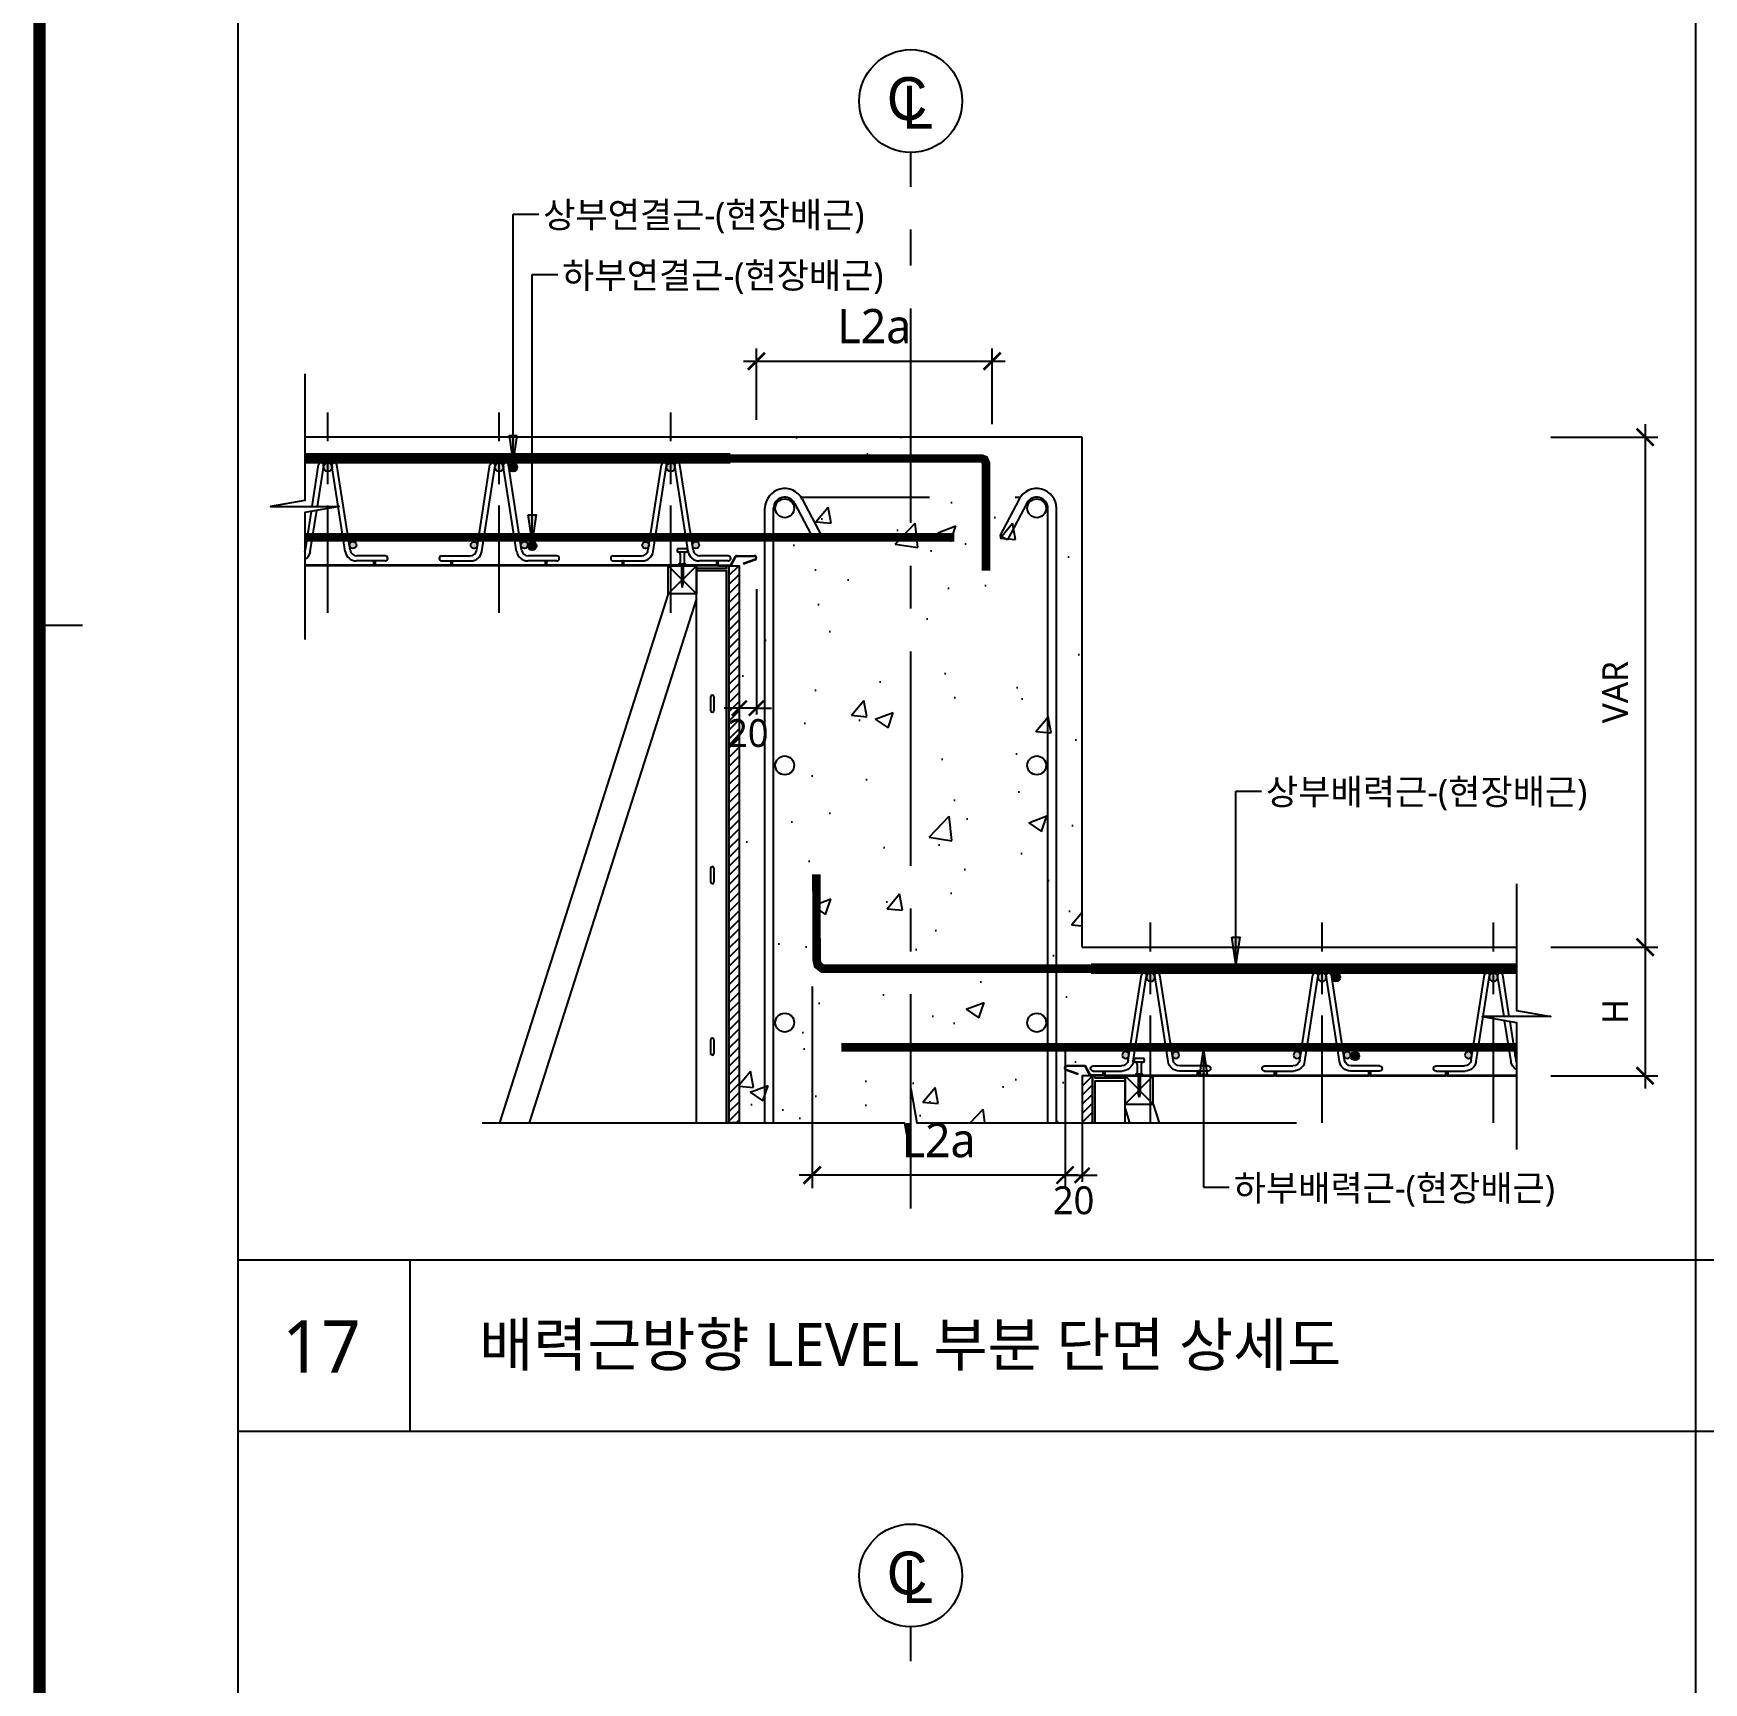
# Model space of a CAD drawing. Extents: x 10983 to 44623, y -18406 to 11294.
# Drawn here: x 19676 to 21624, y -4873 to -2949 of the extents above; entities that cross this region are included whole.
import ezdxf

# ---------------------------------------------------------------- set-up
doc = ezdxf.new("R2010")
doc.units = 0
doc.header["$LTSCALE"] = 100
doc.header["$MEASUREMENT"] = 0
doc.header["$PDMODE"] = 3
doc.header["$PDSIZE"] = 10
for name, pattern in [('CEN', [62, 60, -1, 0, -1]), ('CENTERX2', [4, 2.5, -0.5, 0.5, -0.5]), ('HID', [2.5, 1.5, -1])]:
    doc.linetypes.add(name, pattern=pattern)
doc.layers.get('0').update_dxf_attribs({"linetype": 'CONTINUOUS'})
doc.layers.get('Defpoints').update_dxf_attribs({"color": 165, "linetype": 'CONTINUOUS'})
for name, color, linetype in [('-상부연결근', 4, 'CONTINUOUS'), ('-하부배력근', 3, 'CONTINUOUS'), ('-하부연결근', 4, 'CONTINUOUS'), ('DECK-CEN', 1, 'CEN'), ('DECK-CON', 2, 'CONTINUOUS'), ('DECK-DIM', 255, 'CONTINUOUS'), ('DECK-ETC STEEL', 6, 'CONTINUOUS'), ('DECK-HATCH', 251, 'CONTINUOUS'), ('DECK-LATTICE', 7, 'CONTINUOUS'), ('DECK-MAIN BAR', 2, 'CONTINUOUS'), ('DECK-PG', 4, 'CONTINUOUS'), ('DECK-RC', 251, 'CONTINUOUS'), ('DECK-RC(ETC)', 252, 'CONTINUOUS'), ('DECK-TABLE', 7, 'CONTINUOUS'), ('DECK-TEX1', 6, 'CONTINUOUS'), ('DECK-TEXT', 7, 'CONTINUOUS'), ('DECK-TITLE TEXT', 3, 'CONTINUOUS'), ('DECK-TRANS', 3, 'CONTINUOUS'), ('E2', 7, 'CONTINUOUS'), ('form', 7, 'CONTINUOUS')]:
    doc.layers.add(name, color=color, linetype=linetype)
doc.styles.add('SY Panel', font='malgun.ttf')
doc.styles.add('VICON TEXT', font='malgun.ttf')
doc.styles.add('굴림', font='Gulim.ttf')
doc.dimstyles.new('STDECK-DIM', dxfattribs={"dimtxt": 35, "dimasz": 20, "dimexe": 15, "dimexo": 40, "dimgap": 10, "dimtad": 1, "dimdec": 0, "dimtxsty": 'SY Panel', "dimblk": 'ARCHTICK', "dimcen": 2.5, "dimdle": 15, "dimclrd": 7, "dimclre": 7, "dimclrt": 6, "dimadec": 0, "dimazin": 0, "dimtfac": 1, "dimtdec": 0, "dimtmove": 0, "dimatfit": 3, "dimldrblk": 'ARCHTICK', "dimfxl": 1, "dimarcsym": 0})
doc.dimstyles.new('STDECK-DIM 2', dxfattribs={"dimscale": 2.5, "dimtxt": 12, "dimasz": 7, "dimexe": 3, "dimexo": 3, "dimgap": 3, "dimtad": 1, "dimdec": 0, "dimlunit": 6, "dimtxsty": 'VICON TEXT', "dimblk": 'ARCHTICK', "dimcen": 2.5, "dimclrd": 7, "dimclre": 7, "dimclrt": 6, "dimadec": 0, "dimazin": 0, "dimtfac": 1, "dimtdec": 0, "dimtix": 1, "dimtmove": 0, "dimatfit": 3, "dimfxl": 1, "dimarcsym": 0})
pattern_1 = [(45, (-2415.1005, -5058.767), (-5.3033009, 5.3033009), [])]

# ---------------------------------------------------------------- blocks, each defined once
blk = doc.blocks.new('_ArchTick')
at = {"color": 0, "linetype": 'ByBlock', "const_width": 0.15}
blk.add_lwpolyline([(-0.5, -0.5), (0.5, 0.5)], dxfattribs=at)
blk = doc.blocks.new('*D353')
at = {"layer": 'DECK-DIM', "color": 7, "lineweight": -2}
for p, q in [((20879.5, -4183.7), (20879.5, -4288.7)), ((20899.5, -4183.7), (20899.5, -4288.7)), ((20879.5, -4281.2), (20862, -4281.2)), ((20879.5, -4281.2), (20899.5, -4281.2)), ((20899.5, -4281.2), (20917, -4281.2))]:
    blk.add_line(p, q, dxfattribs=at)
at = {"layer": 'Defpoints', "color": 0, "ltscale": 0.5}
for p in [(20879.5, -4176.2), (20899.5, -4176.2), (20899.5, -4281.2)]:
    blk.add_point(p, dxfattribs=at)
at = {"layer": 'DECK-DIM', "color": 7, "lineweight": -2, "ltscale": 0.5, "xscale": 17.5, "yscale": 17.5, "zscale": 17.5}
blk.add_blockref('_ArchTick', (20879.5, -4281.2), dxfattribs=at)
at = {"layer": 'DECK-DIM', "color": 7, "lineweight": -2, "ltscale": 0.5, "xscale": 17.5, "yscale": 17.5, "zscale": 17.5, "rotation": 180}
blk.add_blockref('_ArchTick', (20899.5, -4281.2), dxfattribs=at)
at = {"layer": 'DECK-DIM', "color": 6, "ltscale": 0.5, "insert": (20889.5, -4310.5), "char_height": 32.5, "attachment_point": 5, "style": 'VICON TEXT'}
blk.add_mtext('20', dxfattribs=at)
blk = doc.blocks.new('*D354')
at = {"layer": 'DECK-DIM', "color": 7, "lineweight": -2}
for p, q in [((20499.5, -3597.5), (20499.5, -3743.7)), ((20519.5, -3597.5), (20519.5, -3743.7)), ((20499.5, -3736.2), (20482, -3736.2)), ((20519.5, -3736.2), (20499.5, -3736.2)), ((20519.5, -3736.2), (20537, -3736.2))]:
    blk.add_line(p, q, dxfattribs=at)
at = {"layer": 'Defpoints', "color": 0, "ltscale": 0.5}
for p in [(20499.5, -3590), (20519.5, -3590), (20499.5, -3736.2)]:
    blk.add_point(p, dxfattribs=at)
at = {"layer": 'DECK-DIM', "color": 7, "lineweight": -2, "ltscale": 0.5, "xscale": 17.5, "yscale": 17.5, "zscale": 17.5}
blk.add_blockref('_ArchTick', (20499.5, -3736.2), dxfattribs=at)
at = {"layer": 'DECK-DIM', "color": 7, "lineweight": -2, "ltscale": 0.5, "xscale": 17.5, "yscale": 17.5, "zscale": 17.5, "rotation": 180}
blk.add_blockref('_ArchTick', (20519.5, -3736.2), dxfattribs=at)
at = {"layer": 'DECK-DIM', "color": 6, "ltscale": 0.5, "insert": (20509.5, -3765.5), "char_height": 32.5, "attachment_point": 5, "style": 'VICON TEXT'}
blk.add_mtext('20', dxfattribs=at)
blk = doc.blocks.new('*D363')
at = {"layer": 'DECK-DIM', "color": 7, "lineweight": -2}
for p, q in [((21556.2, -3405), (21556.2, -4030)), ((21446.2, -3420), (21571.2, -3420)), ((21446.2, -4015), (21571.2, -4015))]:
    blk.add_line(p, q, dxfattribs=at)
at = {"layer": 'Defpoints', "color": 0, "ltscale": 0.5}
for p in [(21406.2, -3420), (21406.2, -4015), (21556.2, -4015)]:
    blk.add_point(p, dxfattribs=at)
at = {"layer": 'DECK-DIM', "color": 7, "lineweight": -2, "ltscale": 0.5, "xscale": 20, "yscale": 20, "zscale": 20}
for p, rotation in [((21556.2, -3420), 90), ((21556.2, -4015), 270)]:
    blk.add_blockref('_ArchTick', p, dxfattribs=dict(at, rotation=rotation))
at = {"layer": 'DECK-DIM', "color": 6, "ltscale": 0.5, "insert": (21521.2, -3717.5), "char_height": 30, "attachment_point": 5, "rotation": 90, "style": 'SY Panel'}
blk.add_mtext('VAR', dxfattribs=at)
blk = doc.blocks.new('*D364')
at = {"layer": 'DECK-DIM', "color": 7, "lineweight": -2}
for p, q in [((21556.2, -4000), (21556.2, -4180)), ((21446.2, -4015), (21571.2, -4015)), ((21446.2, -4165), (21571.2, -4165))]:
    blk.add_line(p, q, dxfattribs=at)
at = {"layer": 'Defpoints', "color": 0, "ltscale": 0.5}
for p in [(21406.2, -4015), (21406.2, -4165), (21556.2, -4165)]:
    blk.add_point(p, dxfattribs=at)
at = {"layer": 'DECK-DIM', "color": 7, "lineweight": -2, "ltscale": 0.5, "xscale": 20, "yscale": 20, "zscale": 20}
for p, rotation in [((21556.2, -4015), 90), ((21556.2, -4165), 270)]:
    blk.add_blockref('_ArchTick', p, dxfattribs=dict(at, rotation=rotation))
at = {"layer": 'DECK-DIM', "color": 6, "ltscale": 0.5, "insert": (21521.2, -4090), "char_height": 30, "attachment_point": 5, "rotation": 90, "style": 'SY Panel'}
blk.add_mtext('H', dxfattribs=at)
blk = doc.blocks.new('*D153')
at = {"layer": 'DECK-DIM', "color": 7, "lineweight": -2}
for p, q in [((20504.5, -3331.5), (20809.5, -3331.5)), ((20519.5, -3400), (20519.5, -3316.5)), ((20794.5, -3405), (20794.5, -3316.5))]:
    blk.add_line(p, q, dxfattribs=at)
at = {"layer": 'Defpoints', "color": 0, "ltscale": 0.5}
for p in [(20794.5, -3331.5), (20519.5, -3440), (20794.5, -3445)]:
    blk.add_point(p, dxfattribs=at)
at = {"layer": 'DECK-DIM', "color": 7, "lineweight": -2, "ltscale": 0.5, "xscale": 20, "yscale": 20, "zscale": 20, "rotation": 180}
blk.add_blockref('_ArchTick', (20519.5, -3331.5), dxfattribs=at)
at = {"layer": 'DECK-DIM', "color": 7, "lineweight": -2, "ltscale": 0.5, "xscale": 20, "yscale": 20, "zscale": 20}
blk.add_blockref('_ArchTick', (20794.5, -3331.5), dxfattribs=at)
at = {"layer": 'DECK-DIM', "color": 6, "ltscale": 0.5, "insert": (20657, -3290.8), "char_height": 40, "attachment_point": 5, "style": 'SY Panel'}
blk.add_mtext('L2a', dxfattribs=at)
blk = doc.blocks.new('*D164')
at = {"layer": 'DECK-DIM', "color": 7, "lineweight": -2}
for p, q in [((20584.5, -4061), (20584.5, -4296)), ((20879.5, -4130.6), (20879.5, -4296)), ((20894.5, -4281), (20569.5, -4281))]:
    blk.add_line(p, q, dxfattribs=at)
at = {"layer": 'Defpoints', "color": 0, "ltscale": 0.5}
for p in [(20584.5, -4021), (20879.5, -4090.6), (20584.5, -4281)]:
    blk.add_point(p, dxfattribs=at)
at = {"layer": 'DECK-DIM', "color": 7, "lineweight": -2, "ltscale": 0.5, "xscale": 20, "yscale": 20, "zscale": 20, "rotation": 180}
blk.add_blockref('_ArchTick', (20584.5, -4281), dxfattribs=at)
at = {"layer": 'DECK-DIM', "color": 7, "lineweight": -2, "ltscale": 0.5, "xscale": 20, "yscale": 20, "zscale": 20}
blk.add_blockref('_ArchTick', (20879.5, -4281), dxfattribs=at)
at = {"layer": 'DECK-DIM', "color": 6, "ltscale": 0.5, "insert": (20732, -4240.3), "char_height": 40, "attachment_point": 5, "style": 'SY Panel'}
blk.add_mtext('L2a', dxfattribs=at)
blk = doc.blocks.new('tg4')
at = {"layer": 'DECK-MAIN BAR'}
h = blk.add_hatch(color=256, dxfattribs=at)
h.dxf.hatch_style = 1
h.paths.add_polyline_path([(7710.5, 42136.7, 0.414214), (7705.5, 42131.7, 0.414214), (7710.5, 42126.7)])
h.paths.add_polyline_path([(7735.8, 42040.8, 1), (7743.8, 42040.8, 1)])
h.paths.add_polyline_path([(7710.5, 42136.7), (7710.5, 42126.7, 0.414214), (7715.5, 42131.7, 0.414214)])
edge = h.paths.add_edge_path()
edge.add_line((7683.8, 42043.8), (7683.8, 42037.7))
edge.add_arc((7681.2, 42040.7), 4, 310.4298, 409.5702)
h = blk.add_hatch(color=256, dxfattribs=at)
h.dxf.hatch_style = 1
h.paths.add_polyline_path([(7877.2, 42040.7, 1), (7885.2, 42040.7, 1)])
h.paths.add_polyline_path([(7910.5, 42136.7, 0.414214), (7905.5, 42131.7, 0.414214), (7910.5, 42126.7)])
h.paths.add_polyline_path([(7935.8, 42040.8, 1), (7943.8, 42040.8, 1)])
h.paths.add_polyline_path([(7910.5, 42136.7), (7910.5, 42126.7, 0.414214), (7915.5, 42131.7, 0.414214)])
h = blk.add_hatch(color=256, dxfattribs=at)
h.dxf.hatch_style = 1
h.paths.add_polyline_path([(8077.2, 42040.7, 1), (8085.2, 42040.7, 1)])
h.paths.add_polyline_path([(8110.5, 42136.7, 0.414214), (8105.5, 42131.7, 0.414214), (8110.5, 42126.7)])
h.paths.add_polyline_path([(8135.8, 42040.8, 1), (8143.8, 42040.8, 1)])
h.paths.add_polyline_path([(8110.5, 42136.7), (8110.5, 42126.7, 0.414214), (8115.5, 42131.7, 0.414214)])
at = {"layer": 'DECK-CEN', "linetype": 'CENTERX2', "ltscale": 0.5}
for p, q in [((7710.5, 41961.8), (7710.5, 42195.4)), ((7910.5, 41961.8), (7910.5, 42195.4)), ((8110.5, 41961.8), (8110.5, 42195.4))]:
    blk.add_line(p, q, dxfattribs=at)
at = {"layer": 'DECK-LATTICE', "ltscale": 0.5}
for p, q in [((8179.9, 42146.7), (7683.8, 42146.7)), ((8179.9, 42136.7), (7683.8, 42136.7)), ((7692.2, 42085.7), (7699.7, 42134.3)), ((7698.3, 42085.7), (7705.7, 42133.6)), ((7730.8, 42033.2), (7715.2, 42133.6)), ((7736.6, 42035), (7721.2, 42134.3)), ((7884.3, 42035), (7899.7, 42134.3)), ((7890.1, 42033.2), (7905.7, 42133.6)), ((7930.8, 42033.2), (7915.2, 42133.6)), ((7936.6, 42035), (7921.2, 42134.3)), ((8084.3, 42035), (8099.7, 42134.3)), ((8090.1, 42033.2), (8105.7, 42133.6)), ((8130.8, 42033.2), (8115.2, 42133.6)), ((8136.6, 42035), (8121.2, 42134.3)), ((7684.3, 42035), (7691.3, 42080)), ((7690.1, 42033.2), (7697.6, 42081.1)), ((7777.5, 42028.2), (7744.5, 42028.2)), ((7843.5, 42028.2), (7876.4, 42028.2)), ((7977.5, 42028.2), (7944.5, 42028.2)), ((8043.5, 42028.2), (8076.4, 42028.2)), ((8177.5, 42028.2), (8144.5, 42028.2)), ((7777.5, 42022.2), (7743.7, 42022.2)), ((7843.5, 42022.2), (7877.3, 42022.2)), ((7977.5, 42022.2), (7943.7, 42022.2)), ((8043.5, 42022.2), (8077.3, 42022.2)), ((8177.5, 42022.2), (8143.7, 42022.2))]:
    blk.add_line(p, q, dxfattribs=at)
for centre, radius, start, end in [((7702.7, 42133.7), 3.01, 349.5852, 169.9415), ((7718.2, 42133.7), 3.01, 10.0585, 190.4148), ((7902.7, 42133.7), 3.01, 349.5852, 169.9415), ((7918.2, 42133.7), 3.01, 10.0585, 190.4148), ((8102.7, 42133.7), 3.01, 349.5852, 169.9415), ((8118.2, 42133.7), 3.01, 10.0585, 190.4148), ((7676.4, 42036.2), 8, 336.4782, 351.1777), ((7677.3, 42035.2), 13, 299.8906, 351.1777), ((7743.7, 42035.2), 13, 188.8223, 270), ((7744.5, 42036.2), 8, 188.8223, 270), ((7777.5, 42025.2), 3, 270, 90), ((7843.5, 42025.2), 3, 90, 270), ((7876.4, 42036.2), 8, 270, 351.1777), ((7877.3, 42035.2), 13, 270, 351.1777), ((7943.7, 42035.2), 13, 188.8223, 270), ((7944.5, 42036.2), 8, 188.8223, 270), ((7977.5, 42025.2), 3, 270, 90), ((8043.5, 42025.2), 3, 90, 270), ((8076.4, 42036.2), 8, 270, 351.1777), ((8077.3, 42035.2), 13, 270, 351.1777), ((8143.7, 42035.2), 13, 188.8223, 270), ((8144.5, 42036.2), 8, 188.8223, 270), ((8177.5, 42025.2), 3, 270, 90)]:
    blk.add_arc(centre, radius, start, end, dxfattribs=at)
at = {"layer": 'DECK-MAIN BAR', "ltscale": 0.5}
for centre, radius in [((7710.5, 42131.7), 5), ((7910.5, 42131.7), 5), ((8110.5, 42131.7), 5), ((7739.8, 42040.8), 4), ((7881.2, 42040.7), 4), ((7939.8, 42040.8), 4), ((8081.2, 42040.7), 4), ((8139.8, 42040.8), 4)]:
    blk.add_circle(centre, radius, dxfattribs=at)
blk.add_arc((7681.2, 42040.7), 4, 310.4298, 49.5702, dxfattribs=at)
at = {"layer": 'DECK-PG'}
for p, q in [((8180.8, 42017.8), (8186.1, 42027.5)), ((8181.3, 42017.5), (8186.6, 42027.2)), ((8187.4, 42028.2), (8208.1, 42028.2)), ((8187.4, 42027.7), (8208.1, 42027.7)), ((7764, 42021.2), (7764, 42018.7)), ((7764.5, 42018.7), (7764.5, 42021.2)), ((7765, 42021.2), (7765, 42017.5)), ((7765, 42018.7), (7765, 42020.7)), ((7765.5, 42021.2), (7765.5, 42017.2)), ((7766, 42017.5), (7766, 42021.2)), ((7854, 42021.2), (7854, 42018.7)), ((7854.5, 42018.7), (7854.5, 42021.2)), ((7855, 42021.2), (7855, 42017.5)), ((7855, 42018.7), (7855, 42020.7)), ((7855.5, 42021.2), (7855.5, 42017.2)), ((7856, 42017.5), (7856, 42021.2)), ((7964, 42021.2), (7964, 42018.7)), ((7964.5, 42018.7), (7964.5, 42021.2)), ((7965, 42021.2), (7965, 42017.5)), ((7965, 42018.7), (7965, 42020.7)), ((7965.5, 42021.2), (7965.5, 42017.2)), ((7966, 42017.5), (7966, 42021.2)), ((8054, 42021.2), (8054, 42018.7)), ((8054.5, 42018.7), (8054.5, 42021.2)), ((8055, 42021.2), (8055, 42017.5)), ((8055, 42018.7), (8055, 42020.7)), ((8055.5, 42021.2), (8055.5, 42017.2)), ((8056, 42017.5), (8056, 42021.2)), ((8164, 42021.2), (8164, 42018.7)), ((8164.5, 42018.7), (8164.5, 42021.2)), ((8165, 42021.2), (8165, 42017.5)), ((8165, 42018.7), (8165, 42020.7)), ((8165.5, 42021.2), (8165.5, 42017.2)), ((8166, 42017.5), (8166, 42021.2)), ((8166, 42016.7), (8179.9, 42016.7)), ((8166.2, 42017.2), (8179.9, 42017.2)), ((8208.7, 42023.9), (8195.4, 42019.1)), ((8208.6, 42023.9), (8195.4, 42019.1)), ((8195.4, 42019.1), (8195.5, 42018.6)), ((8208.9, 42023.5), (8195.5, 42018.6))]:
    blk.add_line(p, q, dxfattribs=at)
at = {"layer": 'DECK-PG', "ltscale": 0.5}
for p, q in [((7764.7, 42017.2), (7683.8, 42017.2)), ((7765, 42016.7), (7683.8, 42016.7)), ((7855, 42016.7), (7766, 42016.7)), ((7854.7, 42017.2), (7766.2, 42017.2)), ((7965, 42016.7), (7856, 42016.7)), ((7964.7, 42017.2), (7856.2, 42017.2)), ((8055, 42016.7), (7966, 42016.7)), ((8054.7, 42017.2), (7966.2, 42017.2)), ((8165, 42016.7), (8056, 42016.7)), ((8164.7, 42017.2), (8056.2, 42017.2))]:
    blk.add_line(p, q, dxfattribs=at)
at = {"layer": 'DECK-PG'}
for centre, radius, start, end in [((8187.4, 42026.8), 1.46, 90, 151.3895), ((8187.4, 42026.8), 0.955, 90, 151.3895), ((8208.1, 42025.8), 2.46, 290, 90), ((8208.1, 42025.8), 1.96, 290, 90), ((7765, 42021.2), 1, 0, 180), ((7765, 42021.2), 1, 0, 180), ((7764.5, 42018.7), 0.5, 180, 0), ((7765, 42021.2), 0.5, 0, 180), ((7764.7, 42017.5), 0.25, 270, 0), ((7765, 42017.2), 0.5, 270, 0), ((7766, 42017.2), 0.5, 180, 270), ((7766.2, 42017.5), 0.25, 180, 270), ((7855, 42021.2), 1, 0, 180), ((7855, 42021.2), 1, 0, 180), ((7854.5, 42018.7), 0.5, 180, 0), ((7855, 42021.2), 0.5, 0, 180), ((7854.7, 42017.5), 0.25, 270, 0), ((7855, 42017.2), 0.5, 270, 0), ((7856, 42017.2), 0.5, 180, 270), ((7856.2, 42017.5), 0.25, 180, 270), ((7965, 42021.2), 1, 0, 180), ((7965, 42021.2), 1, 0, 180), ((7964.5, 42018.7), 0.5, 180, 0), ((7965, 42021.2), 0.5, 0, 180), ((7964.7, 42017.5), 0.25, 270, 0), ((7965, 42017.2), 0.5, 270, 0), ((7966, 42017.2), 0.5, 180, 270), ((7966.2, 42017.5), 0.25, 180, 270), ((8055, 42021.2), 1, 0, 180), ((8055, 42021.2), 1, 0, 180), ((8054.5, 42018.7), 0.5, 180, 0), ((8055, 42021.2), 0.5, 0, 180), ((8054.7, 42017.5), 0.25, 270, 0), ((8055, 42017.2), 0.5, 270, 0), ((8056, 42017.2), 0.5, 180, 270), ((8056.2, 42017.5), 0.25, 180, 270), ((8165, 42021.2), 1, 0, 180), ((8165, 42021.2), 1, 0, 180), ((8164.5, 42018.7), 0.5, 180, 0), ((8165, 42021.2), 0.5, 0, 180), ((8164.7, 42017.5), 0.25, 270, 0), ((8165, 42017.2), 0.5, 270, 0), ((8166, 42017.2), 0.5, 180, 270), ((8166.2, 42017.5), 0.25, 180, 270), ((8179.9, 42018.3), 1.05, 270, 331.3895), ((8179.9, 42018.3), 1.55, 270, 331.3895)]:
    blk.add_arc(centre, radius, start, end, dxfattribs=at)

msp = doc.modelspace()

# ---------------------------------------------------------------- hatches: boundary and pattern name
at = {"layer": '-상부연결근', "linetype": 'ByBlock'}
h = msp.add_hatch(color=0, dxfattribs=at)
h.paths.add_polyline_path([(20240.3, -3418.5), (20235.6, -3418.5), (20235.6, -3450)])
h.paths.add_polyline_path([(20235.6, -3418.5), (20230.9, -3418.5), (20235.6, -3450)])
at = {"layer": '-상부연결근'}
h = msp.add_hatch(color=256, dxfattribs=at)
h.dxf.hatch_style = 1
h.paths.add_polyline_path([(20240.6, -3455, 1), (20230.6, -3455, 1)])
h = msp.add_hatch(color=256, dxfattribs=at)
h.dxf.hatch_style = 1
h.paths.add_polyline_path([(21200.6, -4050, 1), (21190.6, -4050, 1)])
at = {"layer": '-하부배력근', "linetype": 'ByBlock'}
h = msp.add_hatch(color=0, dxfattribs=at)
h.paths.add_polyline_path([(21036.3, -4163.4), (21041.1, -4163.4), (21041.1, -4132)])
h.paths.add_polyline_path([(21041.1, -4163.4), (21045.8, -4163.4), (21041.1, -4132)])
at = {"layer": '-하부연결근', "linetype": 'ByBlock'}
h = msp.add_hatch(color=0, dxfattribs=at)
h.paths.add_polyline_path([(20257.8, -3541.9), (20257.8, -3510.5), (20253.1, -3510.5)])
h.paths.add_polyline_path([(20257.8, -3541.9), (20262.5, -3510.5), (20257.8, -3510.5)])
at = {"layer": '-하부연결근'}
h = msp.add_hatch(color=256, dxfattribs=at)
h.dxf.hatch_style = 1
h.paths.add_polyline_path([(20262.8, -3546.9, 1), (20252.8, -3546.9, 1)])
h = msp.add_hatch(color=256, dxfattribs=at)
h.dxf.hatch_style = 1
h.paths.add_polyline_path([(21222.8, -4142, 1), (21212.8, -4142, 1)])
at = {"linetype": 'ByBlock'}
h = msp.add_hatch(color=256, dxfattribs=at)
h.paths.add_polyline_path([(21074.1, -4003.5), (21078.8, -4003.5), (21078.8, -4035)])
h.paths.add_polyline_path([(21078.8, -4003.5), (21083.5, -4003.5), (21078.8, -4035)])
at = {"layer": 'DECK-HATCH'}
h = msp.add_hatch(dxfattribs=at)
h.set_pattern_fill('AR-CONC', color=256, scale=30, style=0)
h.set_pattern_definition([(50, (-2415.1, -5058.77), (215.178, -18.8256), [22.5, -247.5]), (355, (-2415.1, -5058.77), (-41.6254, 225.6576), [18, -198]), (100.4514, (-2397.17, -5060.34), (173.5527, 206.832), [19.122, -210.3426]), (46.1842, (-2415.1, -4998.77), (320.1724, -49.6558), [33.75, -371.25]), (96.6356, (-2388.42, -5002.9), (280.3986, 292.2356), [28.683, -315.514]), (351.1842, (-2415.1, -4998.77), (280.3986, 292.2356), [27, -297]), (21, (-2385.1, -5013.77), (179.0721, -120.7857), [22.5, -247.5]), (326, (-2385.1, -5013.77), (72.9946, 217.545), [18, -198]), (71.4514, (-2370.18, -5023.83), (252.0667, 96.7593), [19.122, -210.3426]), (37.5, (-2415.1, -5058.77), (3.64796, 99.86816), [0, -195.6, 0, -201, 0, -198.75]), (7.5, (-2415.1, -5058.77), (78.92086, 118.3235), [0, -114.6, 0, -191.1, 0, -75.75]), (327.5, (-2482, -5058.77), (160.14673, -6.76646), [0, -75, 0, -234, 0, -310.5]), (317.5, (-2512, -5058.77), (174.95585, 30.0315), [0, -97.5, 0, -155.4, 0, -220.5])])
h.paths.add_polyline_path([(20899.5, -3420), (20499.5, -3420), (20499.5, -4220), (20899.5, -4219.4)])
at = {"layer": 'DECK-HATCH', "linetype": 'ByBlock'}
h = msp.add_hatch(dxfattribs=at)
h.set_pattern_fill('ANSI31', color=256, scale=60, style=0)
h.set_pattern_definition(pattern_1)
h.paths.add_polyline_path([(20499.5, -3570), (20487.5, -3570), (20487.5, -4220), (20499.5, -4220)])
h.paths.add_polyline_path([(20480.2, -3688.6), (20538.8, -3688.6), (20538.8, -3733.7), (20480.2, -3733.7)], flags=9)
h = msp.add_hatch(dxfattribs=at)
h.set_pattern_fill('ANSI31', color=256, scale=60, style=0)
h.set_pattern_definition(pattern_1)
h.paths.add_polyline_path([(20911.5, -4165), (20899.5, -4165), (20899.5, -4220), (20911.5, -4220)])

# ---------------------------------------------------------------- linework, layer by layer
at = {"layer": '-상부연결근', "color": 0, "linetype": 'ByBlock'}
for p, q in [((20235.6, -3159.9), (20265.6, -3159.9)), ((20235.6, -3450), (20235.6, -3159.9))]:
    msp.add_line(p, q, dxfattribs=at)
msp.add_lwpolyline([(20240.3, -3418.5), (20230.9, -3418.5), (20235.6, -3450), (20240.3, -3418.5)], dxfattribs=at)
at = {"layer": '-상부연결근'}
for centre in [(20235.6, -3455), (21195.6, -4050)]:
    msp.add_circle(centre, 5, dxfattribs=at)
at = {"layer": '-하부배력근', "color": 0, "linetype": 'ByBlock'}
for p, q in [((21041.1, -4132), (21041.1, -4295.2)), ((21041.1, -4295.2), (21071.1, -4295.2))]:
    msp.add_line(p, q, dxfattribs=at)
at = {"layer": '-하부배력근', "ltscale": 0.5, "const_width": 10}
for points in [[(19992.8, -3537), (20750.2, -3537)], [(20618.7, -4132), (21406.2, -4132)]]:
    msp.add_lwpolyline(points, dxfattribs=at)
at = {"layer": '-하부배력근', "color": 0, "linetype": 'ByBlock'}
msp.add_lwpolyline([(21036.3, -4163.4), (21045.8, -4163.4), (21041.1, -4132), (21036.3, -4163.4)], dxfattribs=at)
at = {"layer": '-하부연결근', "color": 0, "linetype": 'ByBlock'}
for p, q in [((20257.8, -3230.5), (20287.8, -3230.5)), ((20257.8, -3541.9), (20257.8, -3230.5))]:
    msp.add_line(p, q, dxfattribs=at)
msp.add_lwpolyline([(20253.1, -3510.5), (20262.5, -3510.5), (20257.8, -3541.9), (20253.1, -3510.5)], dxfattribs=at)
at = {"layer": '-하부연결근'}
for centre in [(20257.8, -3546.9), (21217.8, -4142)]:
    msp.add_circle(centre, 5, dxfattribs=at)
at = {"linetype": 'ByBlock'}
for p, q in [((21078.8, -3833), (21108.8, -3833)), ((21078.8, -4035), (21078.8, -3833))]:
    msp.add_line(p, q, dxfattribs=at)
msp.add_lwpolyline([(21074.1, -4003.5), (21083.5, -4003.5), (21078.8, -4035), (21074.1, -4003.5)], dxfattribs=at)
at = {"layer": 'DECK-CEN', "linetype": 'CENTERX2'}
msp.add_line((20699.5, -4320), (20699.5, -3178), dxfattribs=at)
at = {"layer": 'DECK-CON'}
for p, q in [((20899.5, -3420), (19992.8, -3420)), ((20899.5, -4015), (20899.5, -3420)), ((20899.5, -4015), (21406.2, -4015))]:
    msp.add_line(p, q, dxfattribs=at)
for points in [[(19992.8, -3346), (19992.8, -3493.9), (19952.8, -3501), (20032.8, -3501), (19992.8, -3508), (19992.8, -3656)], [(19992.8, -3346), (19992.8, -3493.9), (19952.8, -3501), (20032.8, -3501), (19992.8, -3508), (19992.8, -3656)], [(21406.2, -3941), (21406.2, -4088.9), (21446.2, -4096), (21366.2, -4096), (21406.2, -4103), (21406.2, -4251)], [(20199.5, -4220), (20692.4, -4220), (20699.5, -4260), (20699.5, -4180), (20706.5, -4220), (21149.5, -4220)]]:
    msp.add_lwpolyline(points, dxfattribs=at)
for points in [[(20487.5, -3570), (20499.5, -3570), (20499.5, -4220), (20487.5, -4220)], [(20911.5, -4165), (20899.5, -4165), (20899.5, -4220), (20911.5, -4220)]]:
    msp.add_lwpolyline(points, close=True, dxfattribs=at)
at = {"layer": 'DECK-ETC STEEL'}
for points in [[(20484.5, -3570), (20487.5, -3570), (20487.5, -4220), (20484.5, -4220), (20484.5, -3576), (20449.5, -3576), (20449.5, -3573), (20484.5, -3573), (20484.5, -3570), (20487.5, -3570)], [(20914.5, -4165), (20911.5, -4165), (20911.5, -4220), (20914.5, -4220), (20914.5, -4171), (20949.5, -4171), (20949.5, -4168), (20914.5, -4168), (20914.5, -4165), (20911.5, -4165)]]:
    msp.add_lwpolyline(points, dxfattribs=at)
at = {"layer": 'DECK-RC'}
for p, q in [((20529.5, -4220), (20529.5, -3503)), ((20539.5, -4220), (20539.5, -3503)), ((20564, -3496.9), (20586.5, -3539.9)), ((20572.9, -3492.3), (20595.3, -3535.3)), ((20826.1, -3492.3), (20803.6, -3535.3)), ((20835, -3496.9), (20812.5, -3539.9)), ((20859.5, -4220), (20859.5, -3503)), ((20869.5, -4220), (20869.5, -3503)), ((20586.5, -3539.9), (20595.3, -3535.3)), ((20812.5, -3539.9), (20803.6, -3535.3))]:
    msp.add_line(p, q, dxfattribs=at)
at = {"layer": 'DECK-RC', "linetype": 'HID'}
msp.add_line((20571.4, -3490), (20827.5, -3490), dxfattribs=at)
at = {"layer": 'DECK-RC'}
for centre in [(20552.5, -3503), (20846.5, -3503), (20552.5, -3803), (20846.5, -3803), (20552.5, -4103), (20846.5, -4103)]:
    msp.add_circle(centre, 11, dxfattribs=at)
for centre, radius, start, end in [((20552.5, -3503), 23, 27.5898, 180), ((20846.5, -3503), 23, 0, 152.4102), ((20552.5, -3503), 13, 27.5824, 180), ((20846.5, -3503), 13, 0, 152.4176)]:
    msp.add_arc(centre, radius, start, end, dxfattribs=at)
at = {"layer": 'DECK-RC(ETC)'}
for p, q in [((20427, -3551), (20427, -3553)), ((20428, -3550), (20438, -3550)), ((20428, -3554), (20438, -3554)), ((20430.7, -3556.3), (20430.7, -3566.7)), ((20435.3, -3556.3), (20435.3, -3566.7)), ((20439, -3551), (20439, -3553)), ((20449.5, -3603), (20416.5, -3570)), ((20416.5, -3603), (20449.5, -3570)), ((20429, -3568.6), (20429, -3569.4)), ((20429.6, -3568), (20430.1, -3568)), ((20429.6, -3570), (20436.4, -3570)), ((20430.1, -3568), (20435.9, -3568)), ((20432, -3568), (20434, -3568)), ((20432, -3570), (20432, -3590.5)), ((20434, -3570), (20434, -3590.5)), ((20435.9, -3568), (20436.4, -3568)), ((20437, -3568.6), (20437, -3569.4)), ((20449.5, -4220), (20449.5, -3576)), ((20416.5, -3603), (20219.8, -4220)), ((20432, -3590.5), (20433, -3595.5)), ((20433, -3595.5), (20434, -3590.5)), ((20449.5, -3608.1), (20254.5, -4220)), ((20466, -3723), (20466, -3739)), ((20470, -3723), (20470, -3739)), ((20466, -3923), (20466, -3939)), ((20470, -3923), (20470, -3939)), ((20466, -4123), (20466, -4139)), ((20470, -4123), (20470, -4139)), ((20960, -4146), (20960, -4148)), ((20971, -4145), (20961, -4145)), ((20971, -4149), (20961, -4149)), ((20972, -4146), (20972, -4148)), ((20949.5, -4198), (20982.5, -4165)), ((20982.5, -4198), (20949.5, -4165)), ((20962, -4163.6), (20962, -4164.4)), ((20963.1, -4163), (20962.6, -4163)), ((20969.4, -4165), (20962.6, -4165)), ((20968.9, -4163), (20963.1, -4163)), ((20963.7, -4151.3), (20963.7, -4161.7)), ((20967, -4163), (20965, -4163)), ((20965, -4165), (20965, -4185.5)), ((20967, -4165), (20967, -4185.5)), ((20968.3, -4151.3), (20968.3, -4161.7)), ((20969.4, -4163), (20968.9, -4163)), ((20970, -4163.6), (20970, -4164.4)), ((20949.5, -4220), (20949.5, -4171)), ((20966, -4190.5), (20965, -4185.5)), ((20967, -4185.5), (20966, -4190.5)), ((20949.5, -4203.1), (20954.9, -4220)), ((20982.5, -4198), (20989.5, -4220))]:
    msp.add_line(p, q, dxfattribs=at)
for points in [[(20416.5, -3570), (20449.5, -3570), (20449.5, -3603), (20416.5, -3603), (20416.5, -3570)], [(20982.5, -4165), (20949.5, -4165), (20949.5, -4198), (20982.5, -4198), (20982.5, -4165)]]:
    msp.add_lwpolyline(points, dxfattribs=at)
for centre, radius, start, end in [((20428, -3551), 1, 90, 180), ((20428, -3553), 1, 180, 270), ((20427.9, -3556.7), 2.75, 7.7709, 89.4479), ((20438, -3556.7), 2.75, 90.5521, 172.2291), ((20438, -3551), 1, 0, 90), ((20438, -3553), 1, 270, 0), ((20429.6, -3568.6), 0.6, 90, 180), ((20429.6, -3569.4), 0.6, 180, 270), ((20429.3, -3566.6), 1.39, 281.7725, 355.1369), ((20436.7, -3566.6), 1.39, 184.8631, 258.2275), ((20436.4, -3568.6), 0.6, 0, 90), ((20436.4, -3569.4), 0.6, 270, 0), ((20468, -3723), 2, 0, 180), ((20468, -3723), 2, 0, 180), ((20468, -3739), 2, 180, 0), ((20468, -3923), 2, 0, 180), ((20468, -3923), 2, 0, 180), ((20468, -3939), 2, 180, 0), ((20468, -4123), 2, 0, 180), ((20468, -4123), 2, 0, 180), ((20468, -4139), 2, 180, 0), ((20961, -4146), 1, 90, 180), ((20961, -4148), 1, 180, 270), ((20960.9, -4151.7), 2.75, 7.7709, 89.4479), ((20971, -4151.7), 2.75, 90.5521, 172.2291), ((20971, -4146), 1, 0, 90), ((20971, -4148), 1, 270, 0), ((20962.6, -4163.6), 0.6, 90, 180), ((20962.6, -4164.4), 0.6, 180, 270), ((20962.3, -4161.6), 1.39, 281.7725, 355.1369), ((20969.7, -4161.6), 1.39, 184.8631, 258.2275), ((20969.4, -4163.6), 0.6, 0, 90), ((20969.4, -4164.4), 0.6, 270, 0)]:
    msp.add_arc(centre, radius, start, end, dxfattribs=at)
at = {"layer": 'DECK-TABLE', "ltscale": 0.5}
for p, q in [((21615.1, -1280.1), (21615.1, -6230.1)), ((26715.1, -4380.1), (19915.1, -4380.1)), ((20115.1, -4380.1), (20115.1, -4580.1)), ((26715.1, -4580.1), (19915.1, -4580.1))]:
    msp.add_line(p, q, dxfattribs=at)
msp.add_lwpolyline([(19915.1, -1280.1), (26715.1, -1280.1), (26715.1, -6230.1), (19915.1, -6230.1)], close=True, dxfattribs=at)
at = {"layer": 'DECK-TRANS', "ltscale": 0.5, "const_width": 10}
for points in [[(19992.8, -3445), (20782.2, -3445), (20785.6, -3446.3), (20787.2, -3450.1), (20787.2, -3576)], [(21406.2, -4040), (20596.6, -4040.1), (20591.1, -4035.8), (20589.7, -4029.9), (20589.5, -3930)]]:
    msp.add_lwpolyline(points, dxfattribs=at)
at = {"layer": 'E2', "linetype": 'ByBlock'}
for p, q in [((20699.5, -3128), (20699.5, -3088)), ((20699.5, -4848), (20699.5, -4808))]:
    msp.add_line(p, q, dxfattribs=at)
for centre in [(20699.5, -3028), (20699.5, -4748)]:
    msp.add_circle(centre, 60, dxfattribs=at)
at = {"layer": 'form', "color": 30}
msp.add_line((19683.2, -3639.3), (19733.2, -3639.3), dxfattribs=at)
at = {"layer": 'form', "color": 30, "const_width": 14.2}
msp.add_lwpolyline([(19683.2, -980.1), (19683.2, -6298.4), (27636.8, -6298.4), (27636.8, -980.1)], close=True, dxfattribs=at)

# ---------------------------------------------------------------- block references
at = {"layer": 'DECK-LATTICE'}
msp.add_blockref('tg4', (12309, -45586.7), dxfattribs=at)
at = {"layer": 'DECK-LATTICE', "xscale": -1}
msp.add_blockref('tg4', (29089.9, -46181.7), dxfattribs=at)

# ---------------------------------------------------------------- texts
at = {"layer": '-상부연결근', "color": 0, "style": 'VICON TEXT'}
msp.add_text('상부연결근-(현장배근)', height=30, dxfattribs=at).set_placement((20270.7, -3175.7))
at = {"layer": '-하부배력근', "color": 0, "style": 'VICON TEXT'}
msp.add_text('하부배력근-(현장배근)', height=30, dxfattribs=at).set_placement((21076.2, -4311))
at = {"layer": '-하부연결근', "color": 0, "style": 'VICON TEXT'}
msp.add_text('하부연결근-(현장배근)', height=30, dxfattribs=at).set_placement((20292.9, -3246.3))
at = {"layer": 'DECK-TEX1', "color": 6, "linetype": 'ByBlock', "style": '굴림'}
for s, p in [('C', (20671.7, -3050.1)), ('L', (20689.7, -3060.1)), ('C', (20671.7, -4770.1)), ('L', (20689.7, -4780.1))]:
    msp.add_text(s, height=50, dxfattribs=at).set_placement(p)
at = {"layer": 'DECK-TEXT', "style": 'VICON TEXT'}
msp.add_text('상부배력근-(현장배근)', height=30, dxfattribs=at).set_placement((21113.9, -3848.8))
at = {"layer": 'DECK-TITLE TEXT', "color": 3, "style": 'VICON TEXT'}
for s, height, p in [('17', 61.43, (19966.3, -4511.6)), ('배력근방향 LEVEL 부분 단면 상세도', 50.257, (20196.1, -4503.8))]:
    msp.add_text(s, height=height, dxfattribs=at).set_placement(p)

# ---------------------------------------------------------------- dimensions: what is measured, and where the dimension line sits
at = {"layer": 'DECK-DIM'}
for base, p1, p2, picture, middle in [((20794.5, -3331.5), (20519.5, -3440), (20794.5, -3445), '*D153', (20657, -3290.8)), ((20584.5, -4281), (20879.5, -4090.6), (20584.5, -4021), '*D164', (20732, -4240.3))]:
    dim = msp.add_linear_dim(base=base, p1=p1, p2=p2, text='L2a', dimstyle='STDECK-DIM', override={"dimtxt": 40, "dimgap": 20}, dxfattribs=at)
    dim.commit()
    dim.dimension.update_dxf_attribs({"geometry": picture, "text_midpoint": middle})
for base, p1, p2, text, picture, middle in [((21556.2, -4015), (21406.2, -3420), (21406.2, -4015), 'VAR', '*D363', (21521.2, -3717.5)), ((21556.2, -4165), (21406.2, -4015), (21406.2, -4165), 'H', '*D364', (21521.2, -4090))]:
    dim = msp.add_linear_dim(base=base, p1=p1, p2=p2, angle=90, text=text, dimstyle='STDECK-DIM', override={"dimtxt": 30, "dimgap": 20}, dxfattribs=at)
    dim.commit()
    dim.dimension.update_dxf_attribs({"geometry": picture, "text_midpoint": middle})
dim = msp.add_linear_dim(base=(20499.5, -3736.2), p1=(20519.5, -3590), p2=(20499.5, -3590), angle=180, dimstyle='STDECK-DIM 2', override={"dimtxt": 13, "dimgap": 5, "dimtad": 2, "dimtoh": 0}, dxfattribs=at)
dim.commit()
dim.dimension.update_dxf_attribs({"geometry": '*D354', "text_midpoint": (20509.5, -3765.5)})
dim = msp.add_linear_dim(base=(20899.5, -4281.2), p1=(20879.5, -4176.2), p2=(20899.5, -4176.2), dimstyle='STDECK-DIM 2', override={"dimtxt": 13, "dimgap": 5, "dimtad": 2, "dimtoh": 0}, dxfattribs=at)
dim.commit()
dim.dimension.update_dxf_attribs({"geometry": '*D353', "text_midpoint": (20889.5, -4310.5)})

doc.saveas('drawing.dxf')
